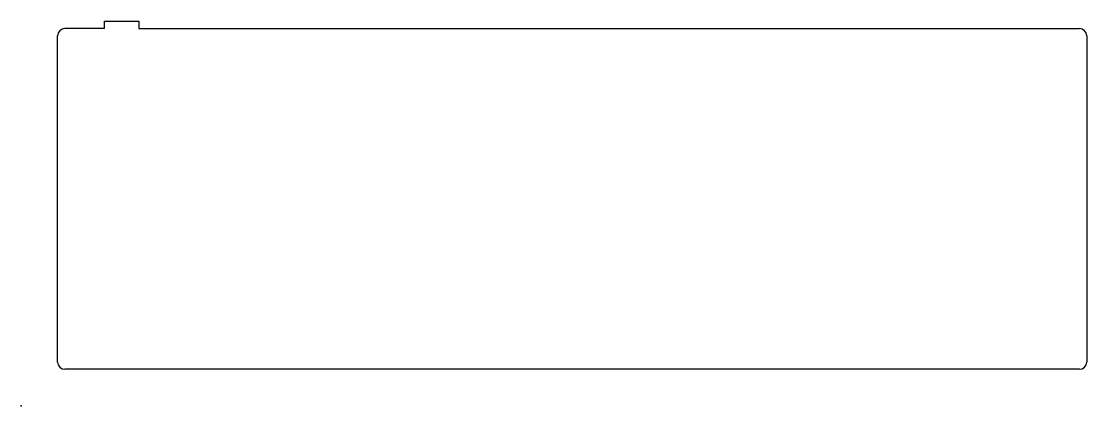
# Model space of a CAD drawing. Extents: x 0 to 295, y 0 to 106.
import ezdxf

# ---------------------------------------------------------------- set-up
doc = ezdxf.new("R2010")
doc.units = 0
doc.header["$MEASUREMENT"] = 0

msp = doc.modelspace()

# ---------------------------------------------------------------- linework, layer by layer
at = {"linetype": 'Continuous'}
for p, q in [((23.05, 104.25), (23.05, 106.25)), ((23.05, 106.25), (32.55, 106.25)), ((32.55, 106.25), (32.55, 104.25)), ((23.05, 104.25), (12.05, 104.25)), ((32.55, 104.25), (292.7498, 104.25)), ((10.05, 95.25), (10.05, 102.25)), ((294.7498, 102.25), (294.7498, 12.04984)), ((10.05, 12.04984), (10.05, 95.25)), ((292.7498, 10.04984), (12.05, 10.04984))]:
    msp.add_line(p, q, dxfattribs=at)
for centre, start, end in [((12.05, 102.25), 90, 180), ((292.7498, 102.25), 0, 90), ((12.05, 12.04984), 180, 270), ((292.7498, 12.04984), 270, 0)]:
    msp.add_arc(centre, 2, start, end, dxfattribs=at)
msp.add_point((0, 0), dxfattribs=at)
msp.add_point((0, 0), dxfattribs=at)

doc.saveas('drawing.dxf')
